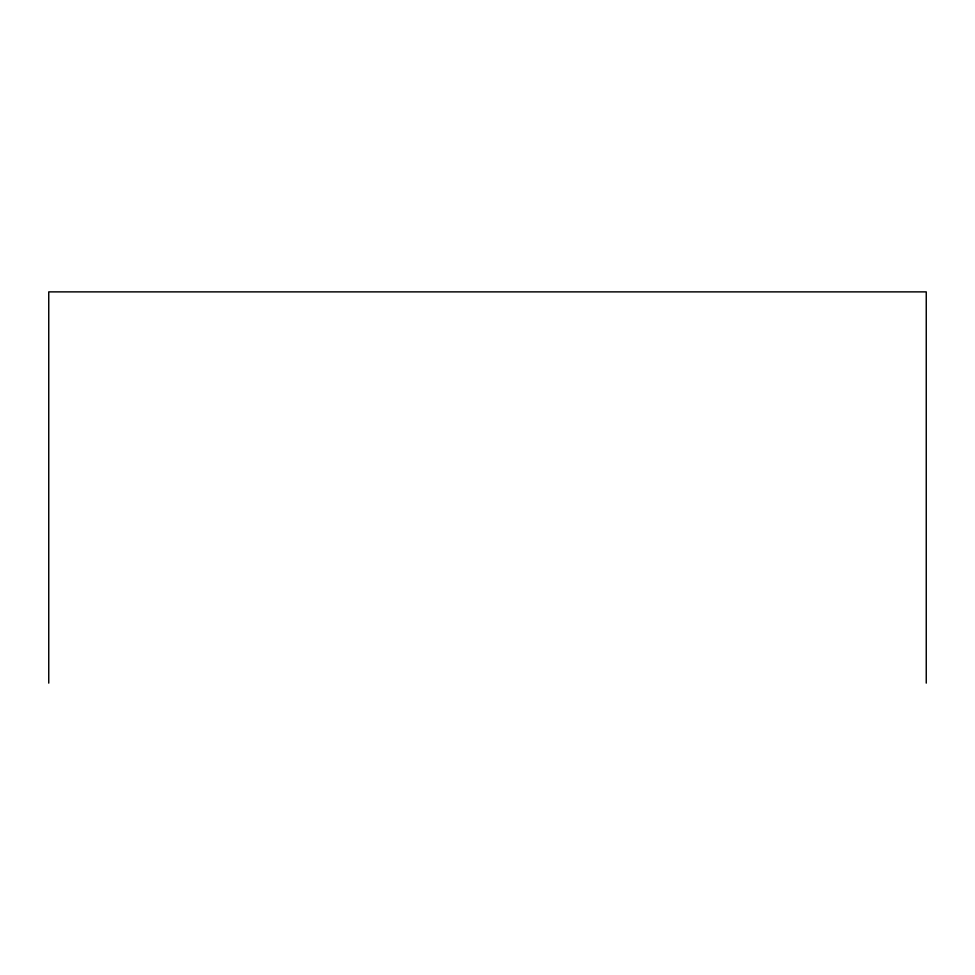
<?xml version="1.0" encoding="UTF-8"?>
<svg xmlns="http://www.w3.org/2000/svg" width="975" height="975" viewBox="0 0 975 975"><rect width="100%" height="100%" fill="white"/><g stroke="black" fill="none" stroke-linecap="round" stroke-linejoin="round"><path stroke-width="1.46" d="M926.25 683.122L926.25 291.878L48.75 291.878L48.75 683.122"/></g></svg>
